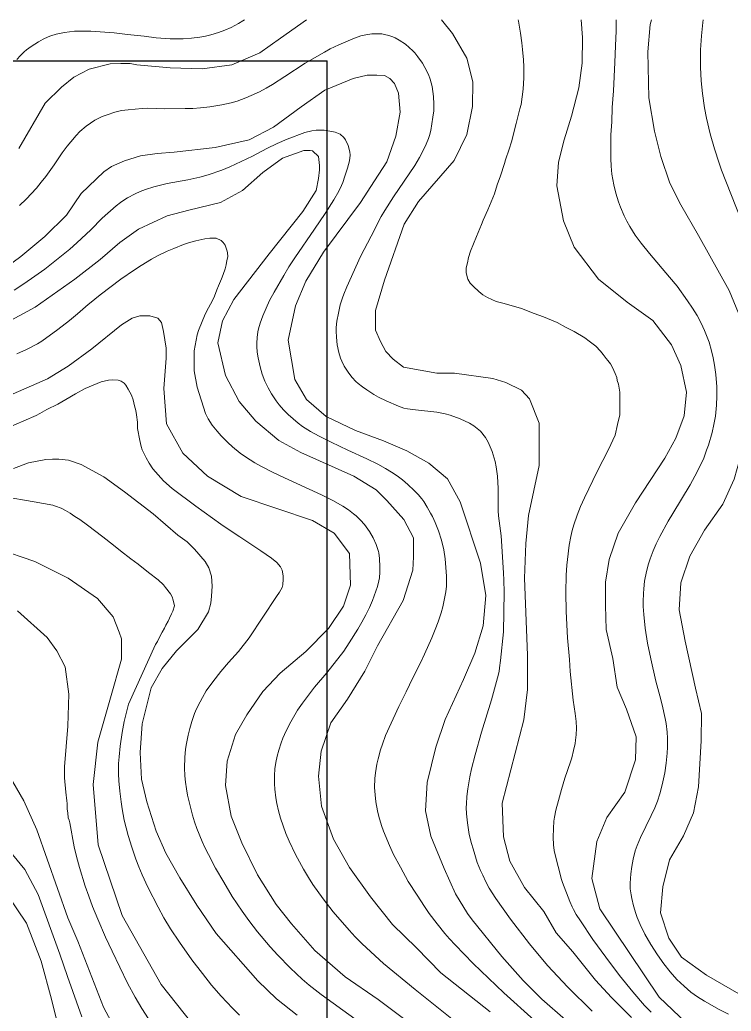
# Model space of a CAD drawing. Header units: metres. Extents: x 548946 to 557077, y 1838800 to 1845419.
# Drawn here: x 551860.5 to 552183.4, y 1844568.4 to 1845018.6 of the extents above; entities that cross this region are included whole.
import ezdxf

# ---------------------------------------------------------------- set-up
doc = ezdxf.new("R2010")
doc.units = ezdxf.units.M
doc.header["$LTSCALE"] = 28
for name, color, linetype, lineweight in [('1', 7, 'Continuous', 13), ('2', 7, 'Continuous', 13), ('60', 7, 'Continuous', 25)]:
    doc.layers.add(name, color=color, linetype=linetype, lineweight=lineweight)

msp = doc.modelspace()

# ---------------------------------------------------------------- linework, layer by layer
at = {"layer": '1'}
for points in [[(551859.1, 1845000.5), (551860.74, 1845002.34), (551862.51, 1845004.08), (551863.56, 1845004.98), (551865.59, 1845006.52), (551868.9, 1845008.66), (551871.08, 1845009.85), (551873.32, 1845010.88), (551874.61, 1845011.37), (551877.03, 1845012.08), (551880.76, 1845012.87), (551883.05, 1845013.2), (551885.33, 1845013.41), (551889.01, 1845013.51), (551892.7, 1845013.4), (551903.33, 1845012.61), (551909.38, 1845011.88), (551916.84, 1845011.14), (551922.42, 1845010.46), (551928.75, 1845009.99), (551932.01, 1845009.92), (551934.56, 1845009.96), (551938.41, 1845010.22), (551942.21, 1845010.71), (551944.68, 1845011.16), (551947.12, 1845011.71), (551950.68, 1845012.81), (551953.52, 1845013.9), (551956.37, 1845015.15), (551959.7, 1845016.87), (551961.68, 1845018.09), (551962.4, 1845018.59)], [(551990.63, 1845018.59), (551978.73, 1845010.3), (551969.46, 1845003.54), (551956.73, 1844998.16), (551943.22, 1844996.37), (551928.69, 1844996.76), (551913.56, 1844998.17), (551910.5, 1844998.71), (551906.37, 1844998.71), (551901.51, 1844998.53), (551891.98, 1844996.22), (551884.97, 1844992.48), (551879.4, 1844988.03), (551872.03, 1844980.73), (551860.06, 1844960.14)], [(552080.06, 1844647.58), (552079.46, 1844662.88), (552089.28, 1844700.71), (552090.89, 1844714.48), (552090.91, 1844729.98), (552089.61, 1844765.02), (552090.1, 1844780.82), (552091.33, 1844793.54), (552096.19, 1844816.19), (552096.19, 1844822.61), (552096.19, 1844828.74), (552096.19, 1844835.47), (552091.87, 1844846.49), (552088.15, 1844850.47), (552081.04, 1844853.84), (552075.17, 1844855.67), (552057.85, 1844858.12), (552049.81, 1844858.12), (552034.66, 1844860.88), (552030.02, 1844864.55), (552026.62, 1844867.92), (552024.14, 1844872.51), (552021.98, 1844877.71), (552021.98, 1844886.59), (552026, 1844900.36), (552034.92, 1844925.85), (552041.5, 1844936.13), (552057.68, 1844954.73), (552063.46, 1844966.56), (552065.96, 1844979.17), (552066.08, 1844990.48), (552063.46, 1845001.24), (552056.86, 1845012.43), (552051.85, 1845018.59)], [(552086.73, 1845018.59), (552086.88, 1845017.95), (552087.79, 1845012.56), (552088.4, 1845008.15), (552088.65, 1845005.08), (552089.08, 1845000.44), (552089.24, 1844997.27), (552089.21, 1844992.28), (552088.9, 1844987.16), (552088.01, 1844980.18), (552087.45, 1844978.12), (552086.3, 1844973.3), (552085.8, 1844971.55), (552083.66, 1844963.22), (552082.65, 1844959.91), (552080.91, 1844955.03), (552080.41, 1844953.28), (552078.66, 1844947.69), (552077.23, 1844943.64), (552075.99, 1844939.6), (552072.93, 1844932.37), (552070.78, 1844927.64), (552070.11, 1844925.67), (552067.74, 1844920.21), (552065.12, 1844913.53), (552064.14, 1844910.72), (552063.62, 1844908.27), (552063.08, 1844906.01), (552063.05, 1844903.71), (552063.78, 1844900.81), (552064.88, 1844899.04), (552066.35, 1844897.51), (552068.81, 1844895.2), (552070.67, 1844893.72), (552072.71, 1844892.45), (552076.7, 1844890.72), (552079.68, 1844889.96), (552084.63, 1844888.53), (552088.25, 1844887.45), (552093.99, 1844885.21), (552098.15, 1844883.69), (552104.33, 1844881.11), (552108.17, 1844878.96), (552112.18, 1844877.02), (552116.89, 1844874.17), (552118.96, 1844872.71), (552121.92, 1844870.36), (552124.07, 1844868.11), (552125.24, 1844866.65), (552126.64, 1844864.81), (552127.46, 1844863.81), (552128.62, 1844862.35), (552129.37, 1844861.04), (552130.16, 1844859.33), (552130.71, 1844858), (552131.53, 1844856.1), (552131.69, 1844854.72), (552132.17, 1844853.08), (552132.57, 1844851.33), (552132.89, 1844849.47), (552132.87, 1844841.47), (552132.87, 1844839.26), (552131.76, 1844834.86), (552130.78, 1844829.97), (552127.76, 1844823.5), (552122.51, 1844813.47), (552116.73, 1844801.51), (552114.92, 1844797.54), (552113.45, 1844793.71), (552112.03, 1844789.29), (552111.27, 1844786.6), (552110.64, 1844783.99), (552109.89, 1844780), (552109.05, 1844773.55), (552108.81, 1844770.92), (552108.55, 1844766.4), (552108.37, 1844758.58), (552108.53, 1844749.9), (552109.11, 1844737.94), (552109.93, 1844728.08), (552110.24, 1844722.63)], [(552172.53, 1844874.5), (552171.26, 1844877.49), (552169.72, 1844880.84), (552167.93, 1844884.28), (552165.9, 1844887.58), (552163.59, 1844890.97), (552158.82, 1844897.59), (552155.44, 1844901.74), (552146.34, 1844912.4), (552142.56, 1844917.13), (552139.81, 1844920.87), (552137.36, 1844924.69), (552136.05, 1844927.16), (552134.87, 1844929.64), (552133.14, 1844933.5), (552132.16, 1844935.99), (552130.97, 1844939.87), (552130.1, 1844943.69), (552129.28, 1844948.47), (552128.88, 1844952.11), (552128.71, 1844955.63), (552128.79, 1844966.37), (552129.23, 1844972.34), (552129.39, 1844978.74), (552130.01, 1844986.39), (552130.64, 1844999.18), (552130.85, 1845006.78), (552131.14, 1845013.63), (552131.17, 1845018.59)], [(552159.83, 1844750.62), (552160.47, 1844762.89), (552164.68, 1844775.05), (552171.35, 1844786.86), (552179.54, 1844798.58), (552184.73, 1844809.97), (552188.8, 1844824.53), (552191.31, 1844837.14), (552192.34, 1844850.46), (552190.54, 1844869.69), (552187.78, 1844882.85), (552182.51, 1844895.71), (552168.62, 1844920.69), (552160.56, 1844934.63), (552155.53, 1844944.35), (552151.48, 1844956.47), (552148.64, 1844968.09), (552146.04, 1844983.16), (552145.58, 1845004.07), (552146.58, 1845016.5), (552147.2, 1845018.59)], [(552195.51, 1844905.73), (552191.78, 1844916.46), (552189.51, 1844923.34), (552187.79, 1844928.09), (552179.01, 1844950.37), (552177.89, 1844953.56), (552175.78, 1844960.06), (552173.85, 1844966.78), (552172.16, 1844973.99), (552171.25, 1844978.66), (552170.31, 1844985.13), (552169.77, 1844990.91), (552169.47, 1844997.04), (552169.43, 1845000.98), (552169.51, 1845004.95), (552169.88, 1845011.25), (552170.48, 1845017.33), (552170.67, 1845018.59)], [(552015.06, 1844911.14), (552019.9, 1844920.27), (552024.56, 1844929.28), (552026.15, 1844931.94), (552030.15, 1844938.19), (552039.71, 1844952.37), (552041.85, 1844956.05), (552043.05, 1844958.39), (552044.89, 1844962.19), (552045.92, 1844964.66), (552046.37, 1844966), (552046.97, 1844968.34), (552048.02, 1844974.31), (552048.34, 1844977.31), (552048.4, 1844980.26), (552048.2, 1844983.79), (552047.97, 1844986.03), (552047.61, 1844988.25), (552046.7, 1844991.63), (552045.91, 1844993.75), (552044.39, 1844996.93), (552043.24, 1844998.9), (552041.19, 1845001.83), (552039.72, 1845003.6), (552038.86, 1845004.52), (552037.22, 1845006.07), (552035.5, 1845007.48), (552032.73, 1845009.4), (552030.89, 1845010.41), (552029.84, 1845010.87), (552027.92, 1845011.54), (552025.95, 1845012), (552024.85, 1845012.16), (552022.83, 1845012.29), (552020.2, 1845012.18), (552017.48, 1845011.8), (552015.27, 1845011.28), (552013.99, 1845010.88), (552011.59, 1845009.98), (552005.3, 1845007.3), (552001.37, 1845005.4), (551998.73, 1845003.95), (551990.03, 1844998.92), (551980.76, 1844992.79), (551975.23, 1844989.25), (551972.32, 1844987.5), (551969.3, 1844985.92), (551965.52, 1844984.16), (551963.05, 1844983.11), (551959.07, 1844981.67), (551956.39, 1844980.91), (551952.17, 1844979.95), (551946.72, 1844979.04), (551942.44, 1844978.56), (551938.94, 1844978.33), (551935.5, 1844978.26), (551926.27, 1844978.22), (551918.46, 1844978.41), (551915.96, 1844978.29), (551909.71, 1844977.78), (551906.67, 1844977.36), (551903.63, 1844976.65), (551900.04, 1844975.5), (551897.85, 1844974.63), (551895.74, 1844973.63)], [(551849.65, 1844902.94), (551860.92, 1844911.08), (551871.83, 1844920.19), (551881.65, 1844929.94), (551888.29, 1844939.72), (551898.63, 1844949.63), (551902.12, 1844952.01), (551908.01, 1844954.6), (551915.21, 1844956.76), (551922.84, 1844957.84), (551930.47, 1844958.48), (551949.18, 1844960.59), (551964.53, 1844964.11), (551975.69, 1844969.82), (551988.11, 1844979.1), (551998.93, 1844986.68), (552011.78, 1844991.96), (552018.11, 1844993.48), (552022.52, 1844993.48), (552025.97, 1844993.29), (552028.47, 1844991.96), (552030.58, 1844989.68), (552032.3, 1844985.31), (552033.07, 1844976.58), (552031.15, 1844965.77), (552027.02, 1844954.05), (552021.52, 1844945.42), (552015.13, 1844935.68), (551998.26, 1844913.06), (551990.23, 1844899.83), (551985.66, 1844888.64), (551982.21, 1844873.13), (551985.26, 1844855.19), (551990.6, 1844846.14), (551999.49, 1844838.38), (552012.91, 1844832.03), (552025.63, 1844827.37), (552036.18, 1844822.85), (552046.09, 1844817.24), (552054.63, 1844810.21), (552060.4, 1844799.69), (552069.66, 1844771.77), (552071.95, 1844757.17), (552070.84, 1844743.45), (552067.05, 1844730.96)], [(551895.74, 1844973.63), (551894.58, 1844973), (551892.54, 1844971.73), (551890.58, 1844970.32), (551887.76, 1844967.85), (551886.07, 1844966.12), (551883.55, 1844963.22), (551882, 1844961.25), (551879.76, 1844958.12), (551876.09, 1844952.76), (551872.23, 1844947.41), (551870.19, 1844944.8), (551867.98, 1844942.21), (551863.3, 1844937.2), (551860.32, 1844934.31)], [(551852.92, 1844880.17), (551867.39, 1844888.04), (551885.37, 1844900.87), (551896.95, 1844909.68), (551905.85, 1844917.42), (551914.31, 1844923.46), (551927.35, 1844929.51), (551937.21, 1844932.15), (551951.56, 1844935.56), (551961.61, 1844941.02), (551970.71, 1844949.29), (551979.75, 1844955.78), (551989.35, 1844959.31), (551992.23, 1844959.31), (551993.38, 1844959.12), (551996.06, 1844956.47), (551996.45, 1844952.48), (551996.45, 1844950.39), (551996.06, 1844946.6), (551995, 1844941.12), (551988.98, 1844931.54), (551973.63, 1844912.27), (551957.57, 1844891.53), (551952.43, 1844881.93), (551950.39, 1844871.91), (551953.85, 1844857.06), (551960.01, 1844845.31), (551967.64, 1844836.27), (551978.03, 1844827.54), (551988.05, 1844822.07), (552012.13, 1844811.34), (552022.24, 1844805.11), (552027.04, 1844800.23), (552034.81, 1844791.64), (552039.14, 1844783.28), (552039.14, 1844779.21), (552039.14, 1844774.69), (552038.92, 1844768.59), (552034.53, 1844754.94), (552022.89, 1844734.31), (552017.09, 1844722.73), (552009.26, 1844710.03), (552001.7, 1844699.39)], [(551975.12, 1844813.12), (551970.13, 1844815.73), (551967.13, 1844817.46), (551962.89, 1844820.15), (551960.48, 1844821.86), (551957.04, 1844824.65), (551954.94, 1844826.59), (551951.85, 1844829.72), (551950, 1844831.76), (551947.84, 1844834.49), (551945.98, 1844837.45), (551944.72, 1844839.86), (551940.93, 1844851.83), (551939.62, 1844859.17), (551939.62, 1844863.92), (551939.62, 1844868.24), (551940.9, 1844875.56), (551941.57, 1844877.53), (551944.62, 1844884.97), (551946.18, 1844887.84), (551947.9, 1844891.13), (551948.77, 1844893.13), (551949.94, 1844895.95), (551950.73, 1844897.84), (551951.96, 1844900.98), (551952.75, 1844902.86), (551953.63, 1844905.56), (551954.13, 1844907.31), (551954.5, 1844909.35), (551954.82, 1844910.88), (551954.68, 1844912.96), (551954.46, 1844914.03), (551953.71, 1844916.24), (551952.76, 1844917.53), (551951.86, 1844918.43), (551949.56, 1844919.36), (551946.76, 1844919.44), (551944.39, 1844919.17), (551940.41, 1844918.21), (551937.5, 1844917.48), (551934.81, 1844916.57), (551930.33, 1844914.76), (551927.38, 1844913.53), (551923.31, 1844911.57), (551920.21, 1844909.91), (551915.55, 1844906.99), (551912.58, 1844905.05), (551906.29, 1844900.74), (551896.92, 1844893.68), (551894.45, 1844891.7), (551892.9, 1844890.42), (551891.44, 1844889.26), (551886.72, 1844885.13), (551883.07, 1844882.11), (551877.77, 1844877.91), (551870.39, 1844872.58), (551868.45, 1844871.46), (551863.43, 1844868.91), (551859.04, 1844866.86)], [(552064.45, 1844648.61), (552063.64, 1844653.87), (552063.23, 1844658), (552063.13, 1844660.83), (552063.18, 1844662.53), (552063.45, 1844665.85), (552063.9, 1844669.32), (552064.81, 1844674.73), (552065.58, 1844678.4), (552067.19, 1844684.83), (552070.07, 1844695.1), (552074.63, 1844709.7), (552077.3, 1844719.73), (552077.99, 1844722.59), (552078.29, 1844724.29), (552078.69, 1844727.56), (552079.99, 1844740.59), (552080.3, 1844758.69), (552080.24, 1844764.08), (552080.1, 1844767.51), (552078.94, 1844784.24), (552077.7, 1844793.37), (552077.57, 1844795.63), (552077.58, 1844805.8), (552077.32, 1844811.28), (552076.74, 1844815.56), (552076.21, 1844818.01), (552074.85, 1844822.6), (552073.07, 1844826.85), (552071.93, 1844828.84), (552069.58, 1844831.75), (552066.63, 1844834.13), (552064.63, 1844835.35), (552060.35, 1844837.38), (552055.86, 1844839.01), (552053.55, 1844839.66), (552049.71, 1844840.35), (552040.04, 1844841.4), (552036.45, 1844841.91), (552034.78, 1844842.27), (552032.3, 1844843.07), (552026.72, 1844845.51), (552023.3, 1844847.22), (552021.19, 1844848.46), (552018, 1844850.52), (552015.97, 1844851.93), (552014.03, 1844853.45), (552013.04, 1844854.37), (552011.38, 1844856.19), (552009.87, 1844858.14), (552007.75, 1844861.34), (552006.59, 1844863.59), (552006.05, 1844864.93), (552005.27, 1844867.53), (552004.57, 1844871.01), (552004.15, 1844874.5), (552004.06, 1844877.27), (552004.11, 1844878.83), (552004.42, 1844881.69), (552005.07, 1844885.42), (552005.95, 1844889.23), (552006.88, 1844892.31), (552007.52, 1844894.07), (552008.91, 1844897.34), (552015.06, 1844911.14)], [(552039.45, 1844561.4), (552023.2, 1844573.66), (552008.18, 1844584.03), (551994.38, 1844595.93), (551983.73, 1844608.06), (551976.77, 1844616.79), (551968.38, 1844630.32), (551961.26, 1844644.89), (551956.47, 1844656.92), (551953.88, 1844670.85), (551954.52, 1844681.97), (551958.37, 1844693.97), (551963.45, 1844702.93), (551970.76, 1844713.54), (551978.71, 1844721.81), (551990.29, 1844731.76), (552000.66, 1844742.21), (552007.38, 1844752.37), (552010.62, 1844761.88), (552010.15, 1844776.18), (552003.13, 1844785.42), (551993.33, 1844791.17), (551960.97, 1844802.11), (551945.7, 1844811.3), (551934.47, 1844821.84), (551927, 1844835.09), (551925.82, 1844851.09), (551926.97, 1844865), (551926.97, 1844869.53), (551925.66, 1844877.09), (551924.79, 1844881.19), (551923.04, 1844883.13), (551919.55, 1844884.21), (551917.15, 1844884.21), (551914.97, 1844884.21), (551911.48, 1844883.13), (551906.68, 1844880.11), (551893.17, 1844869.11), (551882.37, 1844861.28), (551872.99, 1844855.52), (551857.5, 1844848.68)], [(552182.11, 1844567.05), (552177.98, 1844569.12), (552171.27, 1844572.89), (552168.12, 1844574.86), (552165.07, 1844577.07), (552162, 1844579.67), (552158.78, 1844582.81), (552155.62, 1844586.29), (552152.74, 1844589.91), (552149.92, 1844593.94), (552146.94, 1844598.62), (552144.19, 1844603.4), (552142.09, 1844607.71), (552140.77, 1844610.94), (552140.11, 1844612.78), (552139.05, 1844616.19), (552138.23, 1844619.49), (552137.91, 1844621.17), (552137.6, 1844623.95), (552137.53, 1844626.57), (552137.79, 1844630.71), (552138.25, 1844634.09), (552138.84, 1844637.35), (552139.83, 1844641.19), (552140.68, 1844643.6), (552142.21, 1844647.23), (552147.13, 1844657.27), (552148.74, 1844660.76), (552149.95, 1844663.78), (552151, 1844667.03), (552152.1, 1844671.16), (552153.28, 1844676.6), (552153.91, 1844681.08), (552154.3, 1844685.55), (552154.43, 1844688.28), (552154.43, 1844692.4), (552154.3, 1844695.03), (552153.87, 1844698.95), (552153.44, 1844701.29), (552152.02, 1844707.51), (552151.02, 1844711.52), (552149.2, 1844718.24), (552146.85, 1844728.39), (552145.42, 1844735.49), (552144.35, 1844742.3), (552143.7, 1844748.55), (552143.49, 1844752.18), (552143.46, 1844754.49), (552143.55, 1844758), (552143.71, 1844760.2), (552144.11, 1844763.59), (552144.94, 1844768.01), (552145.91, 1844771.55), (552146.67, 1844773.87), (552148.02, 1844777.51), (552149.38, 1844780.64), (552151.05, 1844784.01), (552154.84, 1844790.91), (552156.87, 1844794.38), (552164.76, 1844807.38), (552166.92, 1844811.32), (552168.85, 1844815.1), (552170.9, 1844819.53), (552172.25, 1844823.1), (552173.02, 1844825.43), (552174.74, 1844831.17), (552175.57, 1844834.82), (552176.22, 1844838.62), (552176.73, 1844843.66), (552176.89, 1844847.71), (552176.83, 1844851.93), (552176.4, 1844857.57), (552175.84, 1844861.71), (552175.24, 1844865.02), (552174.5, 1844868.34), (552173.38, 1844872.2), (552172.53, 1844874.5)], [(551855.31, 1844833.43), (551862.36, 1844836.44), (551867.95, 1844838.97), (551869.55, 1844839.85), (551872.74, 1844841.62), (551877.75, 1844844.08), (551881.31, 1844846.09), (551885.7, 1844848.69), (551890.2, 1844851.2), (551897.44, 1844854.22), (551900.66, 1844854.89), (551902.63, 1844855.11), (551905.04, 1844854.99), (551906.48, 1844854.56), (551907.89, 1844853.62)], [(551907.89, 1844853.62), (551908.59, 1844852.7), (551909.61, 1844850.82), (551911.1, 1844848.2), (551911.85, 1844845.99), (551912.56, 1844843.28), (551913.1, 1844841.24), (551913.43, 1844839.19), (551913.82, 1844835.84), (551913.93, 1844833.06), (551914.87, 1844827.48), (551915.58, 1844824.76), (551916.05, 1844823.32), (551917.77, 1844819.63), (551919.13, 1844817.29), (551920.83, 1844814.69), (551924.5, 1844810.52), (551925.64, 1844809.25), (551929.64, 1844805.72), (551932.69, 1844803.47), (551937.27, 1844800.01), (551940.44, 1844797.67), (551951.65, 1844789.48), (551957.27, 1844785.73), (551960.39, 1844783.79), (551966.22, 1844779.87), (551969.8, 1844777.38), (551974.67, 1844774.05), (551977.09, 1844772.13), (551978.8, 1844770.23), (551979.57, 1844768.72), (551979.98, 1844766.07), (551980.05, 1844764.59), (551979.84, 1844762.07), (551979.49, 1844760.73), (551978.42, 1844758.71), (551976.96, 1844756.65), (551964.56, 1844737.89), (551959.67, 1844731.78), (551955.18, 1844726.7), (551951.72, 1844722.63), (551948.08, 1844717.98), (551945.11, 1844713.9), (551943.32, 1844710.89), (551942.26, 1844708.87), (551940.71, 1844705.69), (551939.78, 1844703.56), (551938.51, 1844699.93), (551937.61, 1844696.8), (551936.84, 1844693.69), (551936.08, 1844689.88), (551935.71, 1844687.37), (551935.34, 1844683.55), (551935.21, 1844678.89), (551935.37, 1844675.3), (551935.65, 1844672.34), (551936.07, 1844669.38), (551936.62, 1844666.4), (551937.28, 1844663.41), (551938.88, 1844657.35), (551939.81, 1844654.32), (551940.87, 1844651.35), (551943.25, 1844645.42), (551944.59, 1844642.44), (551946.05, 1844639.46), (551949.36, 1844633.34), (551953.03, 1844626.9), (551956.93, 1844620.47), (551961.36, 1844613.81), (551964.36, 1844609.63), (551968.37, 1844604.48), (551974.16, 1844597.59), (551977.57, 1844593.81), (551983.18, 1844588.01), (551985.99, 1844585.29), (551988.63, 1844582.9), (551991.78, 1844580.21), (551997.21, 1844575.9), (552012.48, 1844564.83)], [(552064.87, 1844558.2), (552039.87, 1844578.19), (552025.6, 1844590.06), (552021.81, 1844593.48), (552015.75, 1844599.18), (552012.76, 1844602.11), (552009.96, 1844605.12), (552002.73, 1844613.43), (551998.14, 1844619.45), (551993.51, 1844625.97), (551991.54, 1844629.06), (551989.23, 1844632.94), (551985.64, 1844639.52), (551982.71, 1844645.64), (551981.28, 1844649.12), (551979.98, 1844652.59), (551978.83, 1844656.01), (551977.86, 1844659.37), (551977.12, 1844662.7), (551976.69, 1844665.27), (551976.22, 1844669.2), (551976.06, 1844671.68), (551976.05, 1844675.43), (551976.25, 1844678.44), (551976.65, 1844681.37), (551977.23, 1844684.22), (551977.97, 1844686.98), (551979.07, 1844690.28), (551979.9, 1844692.4), (551981.36, 1844695.65), (551983.51, 1844699.77), (551985.32, 1844703.01), (551986.58, 1844705.08), (551988.79, 1844708.22), (551994.29, 1844715.57), (551999.81, 1844721.99), (552007.52, 1844731.93), (552010.03, 1844735.66), (552013.89, 1844741.89), (552015.73, 1844745.02), (552017.54, 1844748.36), (552019.19, 1844751.71), (552020.53, 1844754.89), (552022.8, 1844761.28), (552023.48, 1844763.83), (552023.73, 1844765.23), (552023.93, 1844767.71), (552023.94, 1844770.18), (552023.77, 1844773.99), (552023.43, 1844776.46), (552023.27, 1844777.14), (552022.22, 1844780.32), (552020.8, 1844783.38), (552019.19, 1844786.2), (552017.76, 1844788.28), (552016.87, 1844789.41), (552015.09, 1844791.39), (552013.11, 1844793.28), (552011.93, 1844794.29), (552009.66, 1844796), (552007.13, 1844797.68), (552002.56, 1844800.3), (551997.42, 1844802.91), (551980.56, 1844810.52), (551975.12, 1844813.12)], [(551875.42, 1844798.12), (551867.05, 1844799.75), (551824.54, 1844806.96)], [(551960.15, 1844566.58), (551957.07, 1844569.7), (551951.88, 1844575.25), (551947.52, 1844580.25), (551943.37, 1844585.42), (551938.62, 1844591.74), (551932.97, 1844599.7), (551928.92, 1844605.83), (551925.9, 1844610.77), (551923.25, 1844615.55), (551918.56, 1844624.75), (551915.99, 1844630.28), (551914.48, 1844633.9), (551913.11, 1844637.48), (551911.28, 1844642.86), (551909.7, 1844648.18), (551907.9, 1844655.07), (551906.89, 1844660.25), (551906.41, 1844663.48), (551905.81, 1844668.3), (551905.42, 1844673.03), (551905.28, 1844676.09), (551905.3, 1844680.86), (551905.49, 1844683.94), (551905.97, 1844688.7), (551906.87, 1844694.87), (551907.88, 1844699.92), (551909.86, 1844707.84), (551922.07, 1844734.9), (551923.01, 1844736.3), (551924.12, 1844738.83), (551925.03, 1844740.43), (551926.21, 1844742.36), (551926.75, 1844743.72), (551927.84, 1844745.54), (551928.38, 1844746.9), (551929.36, 1844748.81), (551929.93, 1844749.97), (551930.64, 1844752.45), (551930.15, 1844754.98), (551929.58, 1844756.51), (551928.92, 1844757.94), (551926.59, 1844760.86), (551925.66, 1844761.95), (551923.2, 1844764.27), (551918.92, 1844767.67), (551914.2, 1844771.42), (551910.93, 1844773.84), (551906.12, 1844777.48), (551902.94, 1844780.01), (551898.11, 1844783.85), (551891.13, 1844789.04), (551887.64, 1844791.63), (551885.38, 1844793.07), (551883.32, 1844794.53), (551881.19, 1844795.68), (551879.17, 1844796.75), (551876.67, 1844797.66), (551875.42, 1844798.12)], [(551850.29, 1844778.38), (551867.22, 1844772.58), (551882.43, 1844765.03), (551895.66, 1844755.86), (551902.84, 1844747.5), (551905.6, 1844740.5), (551906.64, 1844737.42), (551906.64, 1844734.35), (551906.64, 1844728.2), (551901.67, 1844710.69), (551895.95, 1844690.6), (551893.82, 1844671.31), (551896.03, 1844643.99), (551906.91, 1844611.82), (551924.57, 1844580.42), (551949, 1844549.78)], [(551891.78, 1844620.56), (551890.19, 1844625.17), (551887.52, 1844633.69), (551886.16, 1844638.65), (551885.11, 1844642.98), (551883.15, 1844653.91), (551882.81, 1844655.07), (551882.48, 1844656.23), (551882.23, 1844658.39), (551882.03, 1844660.17), (551881.93, 1844662.75), (551881.8, 1844663.93), (551881.35, 1844667.87), (551880.8, 1844674.39), (551880.74, 1844679.28), (551882.33, 1844697.76), (551882.75, 1844712.32), (551881.04, 1844724.74), (551877.19, 1844732.02), (551872.91, 1844738.02), (551859.34, 1844750.19)], [(552190.75, 1844574.04), (552172.16, 1844584.73), (552160.82, 1844592.84), (552155.15, 1844601.47), (552151.3, 1844612.98), (552152.36, 1844624.91), (552155.43, 1844637.07), (552161.68, 1844648.07), (552166.34, 1844658.51), (552168.57, 1844670.19), (552169.75, 1844691.16), (552169.86, 1844703.62), (552167.16, 1844715.12), (552162.46, 1844736.44), (552159.83, 1844750.62)], [(552067.05, 1844730.96), (552061.92, 1844719.07), (552053.57, 1844700.85), (552049.27, 1844688.3), (552045.38, 1844672.23), (552044.68, 1844659.32), (552046.99, 1844647.9), (552053.1, 1844633.22), (552058.23, 1844621.61), (552063.69, 1844612.7), (552065.84, 1844609.82), (552079.28, 1844593.17), (552088.98, 1844582.24), (552097.5, 1844573.86), (552108.19, 1844564.45)], [(552110.24, 1844722.63), (552111.62, 1844709.56), (552112.56, 1844703.58), (552112.98, 1844699.89), (552113.12, 1844696.84), (552113.03, 1844693.89), (552112.75, 1844691.42), (552112.49, 1844689.87), (552111.83, 1844686.76), (552110.98, 1844683.47), (552110.45, 1844681.68), (552107.85, 1844674.12), (552106.33, 1844669.11), (552104.93, 1844664.09), (552103.81, 1844659.71), (552103.16, 1844656.49), (552102.92, 1844654.68), (552102.67, 1844651.37), (552102.61, 1844647.36), (552102.76, 1844643.88), (552103.07, 1844641.36), (552103.34, 1844639.96), (552104.91, 1844634.13), (552106.36, 1844628.17), (552106.81, 1844626.77), (552110.18, 1844618.15), (552111.15, 1844615.8), (552111.77, 1844614.55), (552113.03, 1844612.35), (552114.96, 1844609.33), (552120.53, 1844600.99), (552126.45, 1844592.89), (552132.67, 1844584.58), (552138.69, 1844577.12), (552143.99, 1844571), (552147.14, 1844567.85)], [(552001.7, 1844699.39), (551997.33, 1844686.45), (551996.07, 1844675.13), (551997.35, 1844661.55), (552002.88, 1844646.43), (552010.05, 1844633.65), (552019.69, 1844620.26), (552029.62, 1844607.8), (552040.48, 1844597.09), (552051.53, 1844585.78), (552074.05, 1844568.12)], [(551905.37, 1844557.21), (551898.44, 1844570.19), (551886.85, 1844600.19), (551882.27, 1844610.84), (551868.23, 1844650.67), (551862.25, 1844663.94), (551855.69, 1844675.37)], [(552120.33, 1844568.36), (552109.21, 1844579.26), (552100.05, 1844589.19), (552091.85, 1844599.02), (552083.24, 1844610.14), (552076.51, 1844619.49), (552073.58, 1844624.26), (552072.07, 1844627.11), (552070.61, 1844630.14), (552069.61, 1844632.33), (552068.15, 1844635.92), (552066.19, 1844642.05), (552065.44, 1844644.59), (552064.45, 1844648.61)], [(552138.18, 1844565.45), (552129.07, 1844574.53), (552121.76, 1844582.4), (552111.57, 1844595.33), (552103.92, 1844603.93), (552098.39, 1844613.59), (552089.53, 1844624.52), (552082.84, 1844636.47), (552080.06, 1844647.58)], [(551841.66, 1844640.38), (551863.49, 1844608.3), (551870.11, 1844591.12), (551874.8, 1844573.85), (551879.54, 1844554.9), (551885.19, 1844539.43), (551897.3, 1844519.76)], [(551918.85, 1844564.95), (551915.92, 1844569.61), (551912.88, 1844574.7), (551909.36, 1844581.1), (551902.32, 1844595.64), (551899.32, 1844602.06), (551895.88, 1844610.16), (551893.53, 1844615.98), (551891.78, 1844620.56)]]:
    msp.add_lwpolyline(points, dxfattribs=at)
at = {"layer": '2'}
for points in [[(552115.22, 1845018.59), (552115.88, 1845010.61), (552115.68, 1844998.9), (552114.28, 1844987.69), (552110.91, 1844974.86), (552107.56, 1844964.06), (552105.02, 1844954), (552104.21, 1844943.23), (552107.28, 1844927.32), (552112.08, 1844915.29), (552123.12, 1844900.79), (552136.24, 1844890.34), (552147.86, 1844882), (552156.22, 1844871.01), (552160.59, 1844861.6), (552163.09, 1844849.56), (552162.03, 1844838.77), (552158.24, 1844828.56), (552153.29, 1844819.49), (552139.96, 1844799.31), (552132.13, 1844785.46)], [(551857.93, 1844895.8), (551861.85, 1844898.33), (551865.8, 1844901.04), (551871.87, 1844905.39), (551878.66, 1844910.73), (551883.21, 1844914.45), (551886.33, 1844917.27), (551892.74, 1844923.29), (551897.88, 1844928.59), (551904.18, 1844934.14), (551906.12, 1844935.68), (551907.25, 1844936.46), (551909.38, 1844937.76), (551912.86, 1844939.56), (551915.17, 1844940.63), (551917.53, 1844941.59), (551921.23, 1844942.78), (551924.97, 1844943.72), (551927.38, 1844944.24), (551936.67, 1844945.97), (551942.24, 1844947.19), (551946, 1844948.23), (551952.16, 1844950.31), (551955.82, 1844951.79), (551966.06, 1844956.69), (551972.63, 1844960.18), (551977.25, 1844962.47), (551981.79, 1844964.34), (551989.85, 1844967.39), (551993.08, 1844968.25), (551994.99, 1844968.48), (551998.66, 1844968.43), (552002.08, 1844967.95), (552002.89, 1844967.77), (552003.64, 1844967.56), (552005.85, 1844966.64), (552007.52, 1844965.21), (552008.33, 1844964.11), (552009.56, 1844961.56), (552010.31, 1844958.71), (552010.43, 1844957.19), (552010.11, 1844954.55), (552009.18, 1844951.16), (552008.07, 1844947.57), (552007.06, 1844944.77), (552006.44, 1844943.3), (552005.23, 1844940.79), (552003.01, 1844936.9), (551999.03, 1844930.64), (551994.29, 1844923.48), (551985.32, 1844910.45), (551982.62, 1844906.36), (551980.28, 1844902.47), (551975.89, 1844894.88), (551973.86, 1844891.18), (551972.22, 1844887.65), (551970.84, 1844884.23), (551969.59, 1844880.86), (551968.81, 1844878.26), (551968.5, 1844876.83), (551968.16, 1844874.27), (551968.05, 1844871.72), (551968.08, 1844870.3), (551968.27, 1844867.73), (551968.64, 1844865.13), (551969.53, 1844861.04), (551970.53, 1844857.72), (551971.75, 1844854.54), (551973.16, 1844851.53), (551974.75, 1844848.71), (551976.84, 1844845.54), (551978.24, 1844843.67), (551980.16, 1844841.43), (551982.26, 1844839.33), (551984.5, 1844837.34), (551986.83, 1844835.42), (551988.81, 1844833.95), (551992.4, 1844831.69), (551996.38, 1844829.48), (552001.81, 1844826.74), (552009.43, 1844823.15), (552017.98, 1844819.26), (552023, 1844816.79), (552026.5, 1844814.85), (552029.17, 1844813.22), (552031.74, 1844811.51), (552034.23, 1844809.65), (552036.66, 1844807.55), (552039.51, 1844804.81), (552041.24, 1844803), (552042.93, 1844801.01), (552043.84, 1844799.77), (552045.45, 1844797.26), (552046.96, 1844794.57), (552047.74, 1844793.06), (552049.01, 1844790.29), (552050.48, 1844786.49)], [(551986.35, 1844566.59), (551976.99, 1844574.04), (551968.44, 1844582.21), (551949.64, 1844603.58), (551940.8, 1844616.55), (551933.05, 1844628.88), (551926.7, 1844640.1), (551922.38, 1844650.16), (551918.09, 1844663.39), (551915.64, 1844673.78), (551915.03, 1844685.91), (551915.97, 1844698.84), (551920.09, 1844715.19), (551925.06, 1844724.01), (551931.65, 1844731.99), (551941.22, 1844741.72), (551946.16, 1844749.73), (551947.2, 1844753.65), (551947.54, 1844756.9), (551947.72, 1844761.34), (551947.54, 1844765.96), (551946.33, 1844769.71), (551944.61, 1844772.62), (551939.78, 1844778.26), (551936.5, 1844781.5), (551932.17, 1844784.51), (551921.03, 1844794.3), (551907.96, 1844804.25), (551898.55, 1844811.06), (551888.35, 1844816.69), (551882.49, 1844818.57), (551878.17, 1844819.08), (551875.24, 1844819.08), (551872.3, 1844818.91), (551864.36, 1844817.37), (551857.63, 1844814.81)], [(552050.48, 1844786.49), (552051.84, 1844782.21), (552052.93, 1844777.85), (552053.55, 1844773.78), (552054.18, 1844765.88), (552054.23, 1844762.9), (552054.16, 1844761.36), (552053.83, 1844758.77), (552052.43, 1844752.08), (552051.73, 1844749.32), (552050.38, 1844745.14), (552049.05, 1844741.65), (552047.52, 1844737.96), (552044.23, 1844730.56), (552042.52, 1844726.94), (552038.9, 1844719.74), (552035.89, 1844713.44), (552032.48, 1844706.78), (552026.48, 1844693.56), (552025.04, 1844689.59), (552024.25, 1844687.01), (552023.14, 1844683.05), (552022.55, 1844680.51), (552021.88, 1844676.56), (552021.62, 1844674), (552021.53, 1844670), (552021.7, 1844666.69), (552022.07, 1844663.41), (552022.8, 1844659.39), (552023.42, 1844656.76), (552024.65, 1844652.7), (552025.6, 1844650.12), (552028.28, 1844643.57), (552030.13, 1844639.59), (552033.33, 1844633.78), (552036.78, 1844627.29), (552040.86, 1844621.04), (552044.13, 1844615.86), (552046.36, 1844612.76), (552049.88, 1844608.11), (552053.43, 1844603.63), (552055.52, 1844601.24), (552058.04, 1844598.54), (552066.25, 1844589.99), (552080.23, 1844576.63), (552093.97, 1844564.23)], [(552132.13, 1844785.46), (552128.03, 1844773.44), (552126.27, 1844763.2), (552126.32, 1844752.67), (552126.68, 1844741.66), (552129.69, 1844728.53), (552131.67, 1844715.55), (552135.85, 1844705.6), (552140.33, 1844692.9), (552140, 1844682.45), (552135.04, 1844667.91), (552126.95, 1844656.33), (552122.35, 1844645.39), (552120.18, 1844628.63), (552123.78, 1844614.81), (552150.69, 1844574.67), (552162.93, 1844563.04)], [(551888.54, 1844565.87), (551882.06, 1844584.12), (551878.6, 1844594.26), (551868.76, 1844621.34), (551862.77, 1844632.65), (551843.66, 1844655.74)]]:
    msp.add_lwpolyline(points, dxfattribs=at)
at = {"layer": '60'}
for p in [(551000, 1845000), (552000, 1839000)]:
    msp.add_line(p, (552000, 1845000), dxfattribs=at)

doc.saveas('drawing.dxf')
